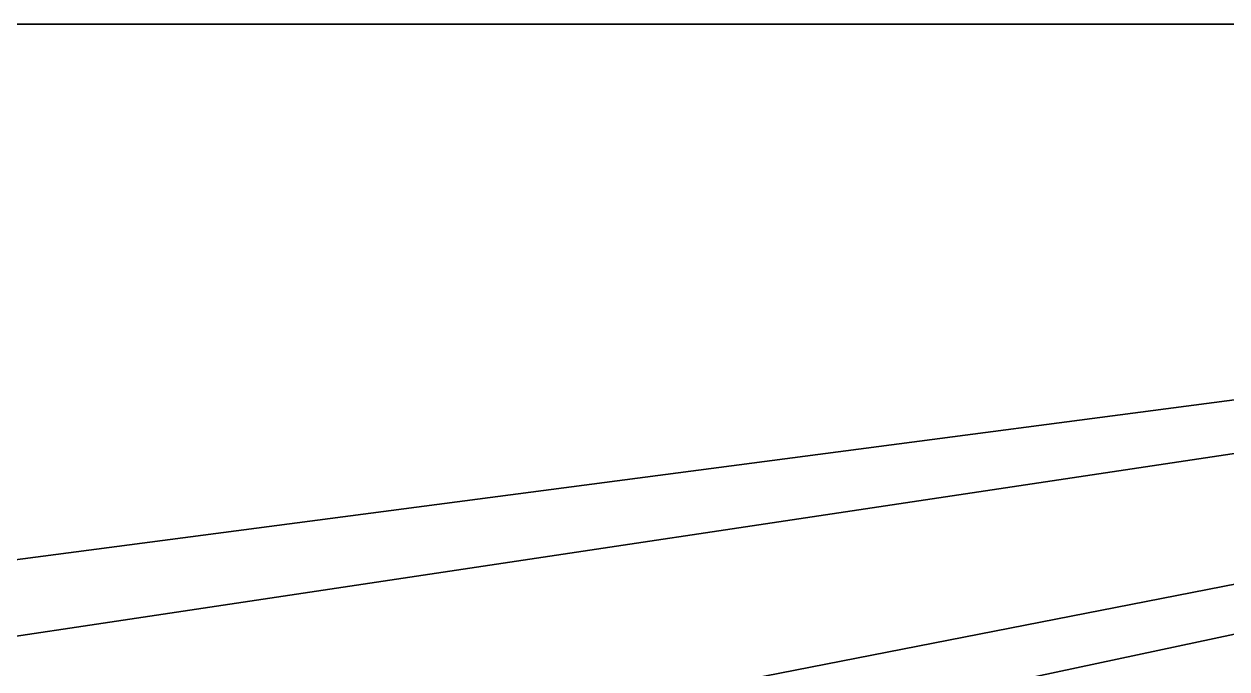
# Model space of a CAD drawing. Extents: x -48.5 to 48.5, y -27 to 68.5.
# Drawn here: x 3.639 to 8.471, y 65.909 to 68.5 of the extents above; entities that cross this region are included whole.
import ezdxf

# ---------------------------------------------------------------- set-up
doc = ezdxf.new("R2010")
doc.units = 0
doc.header["$MEASUREMENT"] = 0
doc.layers.add('STL2DXF', color=7, linetype='Continuous')

msp = doc.modelspace()

# ---------------------------------------------------------------- linework, layer by layer
at = {"layer": 'STL2DXF'}
for points in [[(-10.0756, 65.4965, 53.3657), (-20.0012, 68.5, 75), (4.5083, 65.4991, 53.3845)], [(4.5083, 65.4991, 53.3845), (-20.0012, 68.5, 75), (4.7101, 65.5078, 53.4469)], [(20.0012, 68.5, 75), (4.7101, 65.5078, 53.4469), (-20.0012, 68.5, 75)], [(-20.0012, 68.5, 75), (-4.756, 65.2507, 75), (20.0012, 68.5, 75)], [(20.0012, 68.5, 75), (-4.756, 65.2507, 75), (0, 65.5, 75)], [(20.0012, 68.5, 75), (0, 65.5, 75), (4.756, 65.2507, 75)], [(20.0012, 68.5, 75), (8.9345, 65.4965, 53.3657), (4.7101, 65.5078, 53.4469)], [(20.0012, 68.5, 75), (4.756, 65.2507, 75), (9.46, 64.5057, 75)], [(20.0012, 68.5, 75), (7.6609, 62.7664, 34.0455), (7.3612, 62.8667, 34.7621)], [(20.0012, 68.5, 75), (7.3612, 62.8667, 34.7621), (11.5764, 64.9055, 49.1446)], [(20.0012, 68.5, 75), (9.7985, 61.3593, 23.815), (7.6609, 62.5511, 32.5076)], [(20.0012, 68.5, 75), (7.6609, 62.5511, 32.5076), (7.7631, 62.6587, 33.2766)], [(20.0012, 68.5, 75), (7.7631, 62.6587, 33.2766), (7.6609, 62.7664, 34.0455)]]:
    msp.add_3dface(points, dxfattribs=at)

doc.saveas('drawing.dxf')
